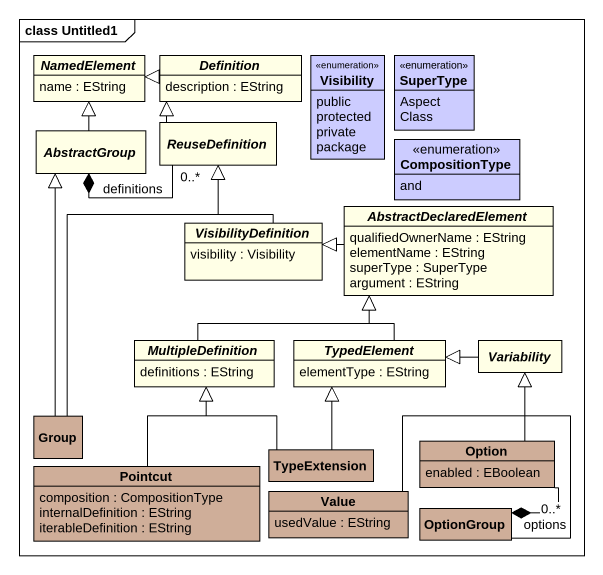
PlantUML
@startuml
mainframe class Untitled1
hide circle
hide empty members
abstract class NamedElement #FFFFE6 {
  name : EString
}
abstract class Definition #FFFFE6 {
  description : EString
}
enum Visibility #CCCCFF {
  public
  protected
  private
  package
}
enum SuperType #CCCCFF {
  Aspect
  Class
}
abstract class AbstractGroup #FFFFE6
abstract class ReuseDefinition #FFFFE6
enum CompositionType #CCCCFF {
  and
}
abstract class VisibilityDefinition #FFFFE6 {
  visibility : Visibility
}
abstract class AbstractDeclaredElement #FFFFE6 {
  qualifiedOwnerName : EString
  elementName : EString
  superType : SuperType
  argument : EString
}
abstract class MultipleDefinition #FFFFE6 {
  definitions : EString
}
abstract class TypedElement #FFFFE6 {
  elementType : EString
}
abstract class Variability #FFFFE6
class "Group" as Group_ #CFAE99
class TypeExtension #CFAE99
class Option #CFAE99 {
  enabled : EBoolean
}
class Pointcut #CFAE99 {
  composition : CompositionType
  internalDefinition : EString
  iterableDefinition : EString
}
class Value #CFAE99 {
  usedValue : EString
}
class OptionGroup #CFAE99
Definition -left-|> NamedElement
AbstractGroup -up-|> NamedElement
AbstractGroup *-right- "0..*" ReuseDefinition : definitions
ReuseDefinition -up-|> Definition
VisibilityDefinition -up-|> ReuseDefinition
AbstractDeclaredElement -left-|> VisibilityDefinition
MultipleDefinition -right-|> AbstractDeclaredElement
TypedElement -up-|> AbstractDeclaredElement
Variability -left-|> TypedElement
Group_ -up-|> AbstractGroup
Group_ -up-|> ReuseDefinition
TypeExtension -up-|> MultipleDefinition
TypeExtension -up-|> TypedElement
Option -up-|> Variability
Pointcut -up-|> MultipleDefinition
Value -up-|> Variability
OptionGroup -up-|> Variability
OptionGroup *-up- "0..*" Option : options
@enduml
